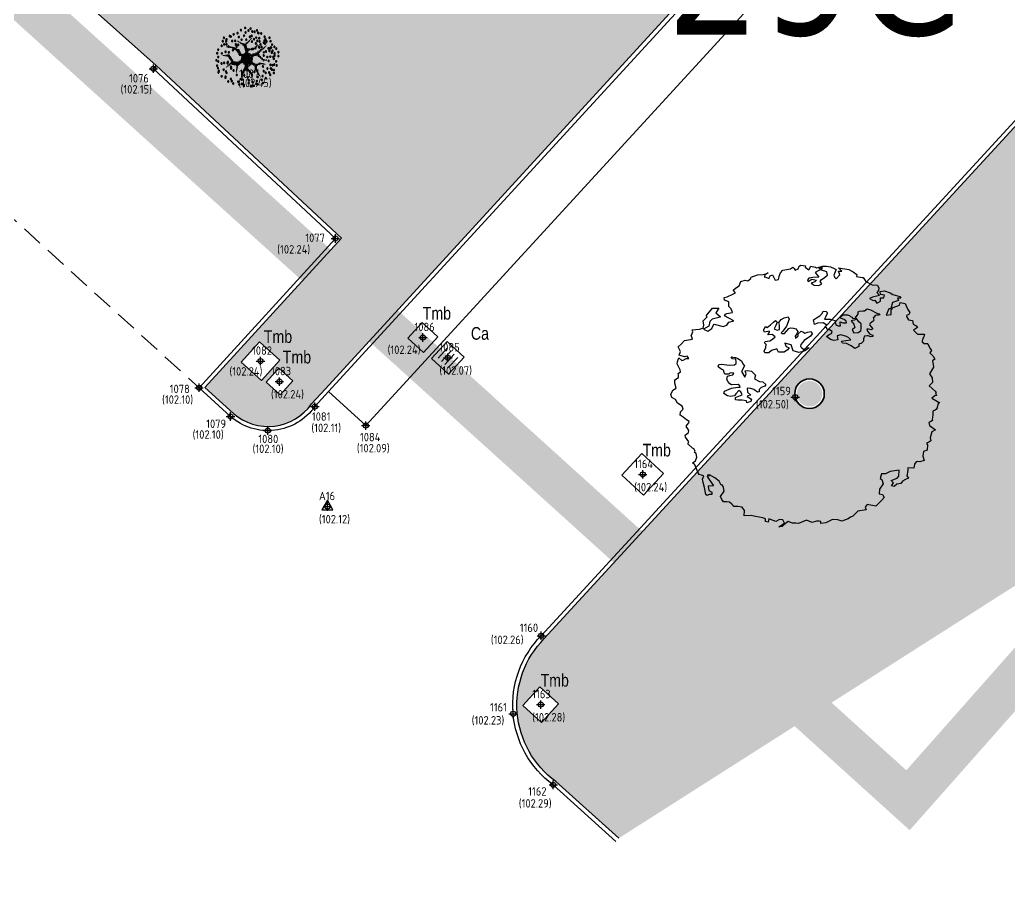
# Model space of a CAD drawing. Extents: x 9555 to 11275, y -8412 to -6382.
# Drawn here: x 10201.77 to 10225.2, y -8103.19 to -8082.44 of the extents above; entities that cross this region are included whole.
import ezdxf
from ezdxf.enums import TextEntityAlignment as Align

# ---------------------------------------------------------------- set-up
doc = ezdxf.new("R2010")
doc.units = 0
doc.header["$MEASUREMENT"] = 0
doc.header["$XCLIPFRAME"] = 2
doc.header["$PDMODE"] = 33
doc.header["$PDSIZE"] = 0.12
doc.linetypes.add('DASHED', pattern=[0.75, 0.5, -0.25])
doc.linetypes.add('TRATTEGGIATA', pattern=[0.75, 0.5, -0.25])
doc.layers.get('0').update_dxf_attribs({"color": 53, "lineweight": 50})
for name, color, linetype in [('01_PROG', 7, 'Continuous'), ('02_CAT', 7, 'Continuous'), ('Conf-N', 7, 'Continuous'), ('GEI-Nome_P', 6, 'Continuous'), ('GEI-Punti', 7, 'Continuous'), ('Gei-Punti_3D', 3, 'Continuous'), ('GEI-Quote_P', 3, 'Continuous'), ('GEI-Simboli', 6, 'Continuous'), ('Immagine', 181, 'Continuous'), ('Ril-Aiuola_Retino', 85, 'Continuous'), ('Ril-Albero', 104, 'Continuous'), ('Ril-Strada', 4, 'Continuous'), ('Ril-Strada_Marciapiede', 4, 'Continuous'), ('Ril-Tomb_CADITOIA-Chiusino', 5, 'Continuous'), ('Ril-Tombino', 5, 'Continuous')]:
    doc.layers.add(name, color=color, linetype=linetype)
doc.layers.add('Ril-Albero_Tronco', color=3, linetype='Continuous', lineweight=35)
doc.layers.add('x Area Rilievo', color=1, linetype='Continuous', lineweight=15)
doc.styles.add('HELVLA', font='helvl', dxfattribs={"width": 0.8})
doc.styles.get("Standard").update_dxf_attribs({"font": 'isocp.shx'})
doc.styles.add('Tahoma', font='tahoma.ttf')
picture_1 = doc.add_image_def('image2.png', size_in_pixel=(4950, 3510))
picture_2 = doc.add_image_def('image3.png', size_in_pixel=(3510, 4950))

# ---------------------------------------------------------------- blocks, each defined once
blk = doc.blocks.new('TCa-a')
at = {"layer": 'Ril-Tomb_CADITOIA-Chiusino'}
for p, q in [((-0.15, 0.15), (0.15, 0.15)), ((-0.15, 0.05), (0.15, 0.05)), ((-0.15, -0.05), (0.15, -0.05)), ((-0.15, -0.15), (0.15, -0.15))]:
    blk.add_line(p, q, dxfattribs=at)
blk.add_lwpolyline([(-0.25, -0.25), (0.25, -0.25), (0.25, 0.25), (-0.25, 0.25)], close=True, dxfattribs=at)
blk = doc.blocks.new('ALB_FRUTTA')
at = {"layer": 'Ril-Albero', "color": 36}
for p, q in [((0.208, 0.987), (0.216, 0.985)), ((0.231, 1.006), (0.234, 1.006)), ((-1.006, 0.59), (-0.874, 0.567)), ((-0.897, 0.595), (-0.609, 0.545)), ((-0.838, 0.56), (-0.511, 0.504)), ((-0.722, 0.497), (-0.387, 0.438)), ((-0.465, 0.857), (-0.414, 0.848)), ((-0.422, 0.826), (-0.331, 0.81)), ((-0.343, 0.768), (-0.178, 0.74)), ((-0.3, 0.737), (-0.043, 0.692)), ((-0.221, 0.68), (-0.033, 0.647)), ((-0.178, 0.648), (-0.027, 0.622)), ((-0.147, 0.599), (-0.017, 0.577)), ((-0.139, 0.574), (-0.011, 0.552)), ((-0.125, 0.528), (-0.001, 0.506)), ((-0.12, 0.73), (-0.024, 0.713)), ((-0.118, 0.503), (0.266, 0.436)), ((-0.066, 0.764), (0.01, 0.751)), ((-0.037, 0.783), (0.029, 0.771)), ((0.015, 0.817), (0.063, 0.809)), ((0.038, 0.837), (0.081, 0.83)), ((0.044, 0.498), (0.337, 0.447)), ((0.08, 0.874), (0.114, 0.868)), ((0.102, 0.894), (0.132, 0.888)), ((0.144, 0.93), (0.165, 0.926)), ((0.166, 0.95), (0.183, 0.947)), ((0.197, 0.516), (0.432, 0.475)), ((0.26, 0.528), (0.441, 0.497)), ((0.377, 0.552), (0.456, 0.538)), ((0.396, 0.572), (0.465, 0.56)), ((0.431, 0.61), (0.48, 0.601)), ((0.45, 0.631), (0.489, 0.624)), ((0.485, 0.668), (0.504, 0.665)), ((0.505, 0.689), (0.512, 0.687)), ((0.743, 0.488), (0.795, 0.479)), ((0.769, 0.508), (0.818, 0.499)), ((0.816, 0.543), (0.853, 0.537)), ((0.841, 0.563), (0.872, 0.557)), ((0.888, 0.598), (0.905, 0.595)), ((0.914, 0.617), (0.923, 0.616)), ((-1.188, 0.172), (-0.806, 0.106)), ((-1.041, 0.19), (-0.838, 0.155)), ((-0.95, 0.199), (-0.855, 0.182)), ((-0.923, 0.102), (-0.789, 0.079)), ((-0.891, 0.053), (-0.758, 0.03)), ((-0.873, 0.026), (-0.741, 0.003)), ((-0.659, 0.462), (-0.376, 0.412)), ((-0.543, 0.398), (-0.355, 0.365)), ((-0.487, 0.364), (-0.343, 0.339)), ((-0.463, 0.316), (-0.322, 0.292)), ((-0.45, 0.29), (-0.311, 0.266)), ((-0.426, 0.243), (0.314, 0.114)), ((-0.413, 0.216), (0.293, 0.094)), ((-0.39, 0.169), (0.256, 0.056)), ((-0.238, 0.007), (0.212, -0.071)), ((-0.22, 0.048), (0.206, -0.026)), ((-0.21, 0.07), (0.203, -0.002)), ((-0.2, 0.112), (0.235, 0.036)), ((-0.115, 0.232), (0.09, 0.196)), ((-0.109, 0.255), (0.045, 0.228)), ((-0.104, 0.457), (0.124, 0.417)), ((-0.099, 0.297), (0.034, 0.274)), ((-0.096, 0.431), (0.07, 0.403)), ((-0.093, 0.32), (0.04, 0.297)), ((-0.083, 0.385), (0.058, 0.361)), ((-0.083, 0.362), (0.052, 0.338)), ((0.124, 0.191), (0.359, 0.15)), ((0.174, 0.206), (0.456, 0.157)), ((0.268, 0.233), (0.612, 0.173)), ((0.322, 0.248), (0.593, 0.2)), ((0.419, 0.274), (0.564, 0.249)), ((0.461, 0.291), (0.582, 0.27)), ((0.505, 0.327), (0.614, 0.308)), ((0.512, 0.147), (0.647, 0.123)), ((0.529, 0.347), (0.632, 0.329)), ((0.546, 0.117), (0.666, 0.096)), ((0.572, 0.383), (0.665, 0.367)), ((0.596, 0.402), (0.686, 0.387)), ((0.61, 0.062), (0.735, 0.041)), ((0.644, 0.033), (0.777, 0.009)), ((0.647, 0.437), (0.728, 0.423)), ((0.681, 0.455), (0.752, 0.443)), ((-1.072, -0.456), (-1.07, -0.456)), ((-1.033, -0.419), (-1.018, -0.422)), ((-1.012, -0.399), (-0.99, -0.403)), ((-0.974, -0.362), (-0.938, -0.368)), ((-0.953, -0.341), (-0.91, -0.349)), ((-0.914, -0.305), (-0.858, -0.314)), ((-0.893, -0.284), (-0.83, -0.295)), ((-0.855, -0.247), (-0.778, -0.261)), ((-0.84, -0.023), (-0.709, -0.046)), ((-0.834, -0.227), (-0.403, -0.302)), ((-0.822, -0.05), (-0.692, -0.073)), ((-0.795, -0.19), (-0.348, -0.268)), ((-0.789, -0.1), (-0.661, -0.122)), ((-0.774, -0.17), (-0.318, -0.249)), ((-0.771, -0.127), (-0.263, -0.215)), ((-0.743, -0.267), (-0.433, -0.321)), ((-0.527, -0.483), (-0.484, -0.49)), ((-0.526, -0.416), (-0.471, -0.425)), ((-0.526, -0.439), (-0.476, -0.448)), ((-0.525, -0.348), (-0.458, -0.36)), ((-0.525, -0.372), (-0.462, -0.383)), ((-0.453, -0.158), (-0.233, -0.196)), ((-0.401, -0.124), (0.073, -0.206)), ((-0.372, -0.105), (0.097, -0.186)), ((-0.32, -0.07), (0.286, -0.175)), ((-0.291, -0.051), (0.248, -0.145)), ((-0.248, -0.015), (0.215, -0.095)), ((-0.147, -0.482), (0.08, -0.521)), ((-0.129, -0.441), (0.033, -0.469)), ((-0.124, -0.418), (0.01, -0.441)), ((-0.115, -0.376), (0.01, -0.398)), ((-0.109, -0.353), (0.01, -0.374)), ((-0.1, -0.311), (0.011, -0.33)), ((-0.095, -0.288), (0.011, -0.306)), ((-0.086, -0.246), (0.012, -0.263)), ((-0.08, -0.223), (0.028, -0.242)), ((0.15, -0.195), (0.355, -0.231)), ((0.189, -0.226), (0.393, -0.261)), ((0.26, -0.282), (0.519, -0.327)), ((0.299, -0.313), (0.477, -0.344)), ((0.37, -0.369), (0.476, -0.387)), ((0.377, -0.394), (0.475, -0.411)), ((0.381, -0.438), (0.474, -0.454)), ((0.384, -0.463), (0.473, -0.478)), ((0.43, -0.268), (0.603, -0.298)), ((0.474, -0.252), (0.649, -0.282)), ((0.555, -0.222), (0.891, -0.281)), ((0.599, -0.206), (0.806, -0.242)), ((0.7, -0.021), (0.855, -0.048)), ((0.729, -0.05), (0.915, -0.082)), ((0.783, -0.103), (0.807, -0.107)), ((0.937, -0.062), (0.975, -0.069)), ((-0.531, -0.685), (-0.524, -0.686)), ((-0.531, -0.709), (-0.529, -0.709)), ((-0.53, -0.642), (-0.516, -0.644)), ((-0.529, -0.574), (-0.502, -0.579)), ((-0.529, -0.618), (-0.511, -0.621)), ((-0.528, -0.507), (-0.489, -0.514)), ((-0.528, -0.55), (-0.498, -0.556)), ((-0.28, -0.729), (-0.207, -0.741)), ((-0.275, -0.686), (-0.179, -0.703)), ((-0.275, -0.753), (-0.222, -0.763)), ((-0.267, -0.798), (-0.222, -0.806)), ((-0.263, -0.823), (-0.221, -0.83)), ((-0.261, -0.664), (-0.163, -0.681)), ((-0.254, -0.868), (-0.221, -0.874)), ((-0.25, -0.893), (-0.221, -0.898)), ((-0.241, -0.938), (-0.22, -0.942)), ((-0.237, -0.625), (-0.135, -0.643)), ((-0.237, -0.963), (-0.22, -0.966)), ((-0.223, -0.603), (-0.119, -0.622)), ((-0.198, -0.564), (-0.09, -0.583)), ((-0.185, -0.542), (-0.075, -0.562)), ((-0.16, -0.503), (0.105, -0.549)), ((0.011, -0.577), (0.152, -0.601)), ((0.044, -0.606), (0.177, -0.629)), ((0.104, -0.66), (0.223, -0.681)), ((0.137, -0.69), (0.249, -0.709)), ((0.183, -0.741), (0.25, -0.753)), ((0.189, -0.766), (0.25, -0.777)), ((0.2, -0.812), (0.251, -0.821)), ((0.207, -0.837), (0.252, -0.845)), ((0.218, -0.883), (0.252, -0.889)), ((0.225, -0.908), (0.253, -0.913)), ((0.236, -0.953), (0.254, -0.956)), ((0.388, -0.507), (0.477, -0.523)), ((0.393, -0.532), (0.49, -0.549)), ((0.427, -0.581), (0.512, -0.596)), ((0.445, -0.608), (0.525, -0.622)), ((0.479, -0.658), (0.547, -0.67)), ((0.497, -0.685), (0.56, -0.696)), ((0.531, -0.734), (0.582, -0.743)), ((0.549, -0.762), (0.595, -0.769)), ((0.583, -0.811), (0.617, -0.817)), ((0.602, -0.838), (0.629, -0.843)), ((0.635, -0.888), (0.652, -0.891)), ((0.654, -0.915), (0.664, -0.917)), ((-0.229, -1.008), (-0.22, -1.009)), ((-0.224, -1.032), (-0.219, -1.033)), ((0.243, -0.978), (0.254, -0.98)), ((0.254, -1.024), (0.255, -1.024))]:
    blk.add_line(p, q, dxfattribs=at)
at = {"layer": 'Ril-Albero'}
for points in [[(-0.11, 1.525, 1), (-0.072, 1.47, 1)], [(0.153, 1.494, 1), (0.191, 1.439, 1)], [(-1.155, 1.046, 1), (-1.116, 0.991, 1)], [(-0.873, 1.13, 1), (-0.834, 1.075, 1)], [(-0.817, 1.11, 1), (-0.779, 1.055, 1)], [(-0.678, 1.215, 1), (-0.639, 1.16, 1)], [(-0.489, 1.271, 1), (-0.45, 1.216, 1)], [(-0.423, 1.086, 1), (-0.385, 1.032, 1)], [(-0.319, 1.418, 1), (-0.281, 1.363, 1)], [(-0.17, 1.149, 1), (-0.131, 1.094, 1)], [(-0.093, 1.304, 1), (-0.054, 1.249, 1)], [(0.048, 1.403, 1), (0.086, 1.348, 1)], [(0.117, 1.09, 1), (0.156, 1.035, 1)], [(0.205, 1.136, 1), (0.244, 1.082, 1)], [(0.236, 1.355, 1), (0.275, 1.3, 1)], [(0.318, 0.975, 1), (0.357, 0.92, 1)], [(0.351, 1.336, 1), (0.389, 1.281, 1)], [(0.43, 1.054, 1), (0.469, 0.999, 1)], [(0.43, 1.054, 1), (0.469, 0.999, 1)], [(0.466, 1.409, 1), (0.504, 1.355, 1)], [(0.519, 1.298, 1), (0.558, 1.243, 1)], [(0.54, 1.268, 1), (0.579, 1.213, 1)], [(0.571, 1.023, 1), (0.61, 0.969, 1)], [(0.673, 1.256, 1), (0.711, 1.202, 1)], [(0.84, 1.095, 1), (0.879, 1.04, 1)], [(0.877, 0.976, 1), (0.915, 0.921, 1)], [(0.881, 0.967, 1), (0.92, 0.912, 1)], [(1.079, 1.049, 1), (1.118, 0.994, 1)], [(-1.265, 0.655, 1), (-1.227, 0.6, 1)], [(-1.212, 0.879, 1), (-1.173, 0.824, 1)], [(-1.144, 0.726, 1), (-1.105, 0.671, 1)], [(-1.044, 0.868, 1), (-1.006, 0.813, 1)], [(-1.03, 0.724, 1), (-0.991, 0.669, 1)], [(-1.029, 0.961, 1), (-0.99, 0.906, 1)], [(-0.937, 0.615, 1), (-0.899, 0.56, 1)], [(-0.75, 0.886, 1), (-0.711, 0.831, 1)], [(-0.607, 0.898, 1), (-0.568, 0.843, 1)], [(-0.575, 0.724, 1), (-0.536, 0.669, 1)], [(-0.531, 0.618, 1), (-0.492, 0.564, 1)], [(-0.455, 0.702, 1), (-0.416, 0.647, 1)], [(-0.287, 0.956, 1), (-0.248, 0.902, 1)], [(-0.057, 0.952, 1), (-0.019, 0.897, 1)], [(0.22, 0.859, 1), (0.259, 0.804, 1)], [(0.407, 0.765, 1), (0.446, 0.71, 1)], [(0.481, 0.894, 1), (0.52, 0.839, 1)], [(0.564, 0.605, 1), (0.603, 0.55, 1)], [(0.577, 0.569, 1), (0.616, 0.514, 1)], [(0.593, 0.866, 1), (0.632, 0.811, 1)], [(0.637, 0.716, 1), (0.676, 0.661, 1)], [(0.695, 0.59, 1), (0.734, 0.535, 1)], [(0.803, 0.803, 1), (0.842, 0.748, 1)], [(0.828, 0.895, 1), (0.867, 0.84, 1)], [(0.865, 0.757, 1), (0.904, 0.702, 1)], [(0.937, 0.867, 1), (0.976, 0.812, 1)], [(1.029, 0.525, 1), (1.068, 0.47, 1)], [(1.11, 0.537, 1), (1.149, 0.482, 1)], [(1.133, 0.873, 1), (1.171, 0.818, 1)], [(1.161, 0.573, 1), (1.199, 0.518, 1)], [(1.204, 0.71, 1), (1.243, 0.655, 1)], [(1.321, 0.606, 1), (1.359, 0.551, 1)], [(1.414, 0.515, 1), (1.452, 0.46, 1)], [(-1.485, 0.289, 1), (-1.446, 0.234, 1)], [(-1.432, 0.466, 1), (-1.393, 0.411, 1)], [(-1.431, 0.103, 1), (-1.392, 0.049, 1)], [(-1.262, 0.285, 1), (-1.223, 0.23, 1)], [(-1.078, 0.355, 1), (-1.04, 0.3, 1)], [(-0.917, 0.332, 1), (-0.878, 0.277, 1)], [(-0.714, 0.43, 1), (-0.676, 0.375, 1)], [(0.795, 0.179, 1), (0.833, 0.124, 1)], [(0.797, 0.336, 1), (0.835, 0.282, 1)], [(0.906, 0.372, 1), (0.944, 0.317, 1)], [(0.973, 0.106, 1), (1.012, 0.051, 1)], [(1.08, 0.409, 1), (1.118, 0.354, 1)], [(1.121, 0.121, 1), (1.159, 0.066, 1)], [(1.188, 0.319, 1), (1.227, 0.264, 1)], [(1.231, 0.409, 1), (1.27, 0.354, 1)], [(1.265, 0.103, 1), (1.304, 0.048, 1)], [(1.292, 0.018, 1), (1.331, -0.037, 1)], [(1.323, 0.278, 1), (1.362, 0.223, 1)], [(1.332, 0.179, 1), (1.37, 0.124, 1)], [(1.514, 0.149, 1), (1.552, 0.094, 1)], [(1.515, 0.336, 1), (1.554, 0.282, 1)], [(-1.526, -0.058, 1), (-1.488, -0.113, 1)], [(-1.493, -0.319, 1), (-1.454, -0.374, 1)], [(-1.448, -0.444, 1), (-1.409, -0.499, 1)], [(-1.433, -0.121, 1), (-1.394, -0.175, 1)], [(-1.433, -0.121, 1), (-1.394, -0.175, 1)], [(-1.268, -0.214, 1), (-1.23, -0.269, 1)], [(-1.143, -0.182, 1), (-1.105, -0.237, 1)], [(-0.979, -0.198, 1), (-0.94, -0.253, 1)], [(-0.96, -0.143, 1), (-0.922, -0.198, 1)], [(-0.809, -0.379, 1), (-0.77, -0.434, 1)], [(-0.798, -0.456, 1), (-0.759, -0.51, 1)], [(0.76, -0.361, 1), (0.799, -0.416, 1)], [(0.975, -0.464, 1), (1.014, -0.519, 1)], [(1.037, -0.087, 1), (1.076, -0.142, 1)], [(1.128, -0.282, 1), (1.166, -0.337, 1)], [(1.143, -0.452, 1), (1.182, -0.507, 1)], [(1.231, -0.299, 1), (1.27, -0.353, 1)], [(1.316, -0.269, 1), (1.355, -0.323, 1)], [(1.411, -0.111, 1), (1.449, -0.166, 1)], [(1.433, -0.308, 1), (1.472, -0.362, 1)], [(-1.416, -0.653, 1), (-1.378, -0.707, 1)], [(-1.405, -0.585, 1), (-1.366, -0.64, 1)], [(-1.266, -0.842, 1), (-1.228, -0.897, 1)], [(-1.168, -0.517, 1), (-1.129, -0.572, 1)], [(-1.077, -0.91, 1), (-1.038, -0.965, 1)], [(-1.071, -0.864, 1), (-1.033, -0.919, 1)], [(-1.058, -0.612, 1), (-1.02, -0.667, 1)], [(-1.028, -0.675, 1), (-0.99, -0.73, 1)], [(-0.82, -0.97, 1), (-0.782, -1.025, 1)], [(-0.681, -0.56, 1), (-0.643, -0.615, 1)], [(-0.527, -0.779, 1), (-0.489, -0.834, 1)], [(-0.162, -0.794, 1), (-0.123, -0.849, 1)], [(0.023, -0.891, 1), (0.061, -0.946, 1)], [(0.336, -0.628, 1), (0.374, -0.683, 1)], [(0.503, -0.871, 1), (0.541, -0.926, 1)], [(0.744, -0.829, 1), (0.783, -0.883, 1)], [(0.795, -0.591, 1), (0.833, -0.646, 1)], [(0.894, -0.667, 1), (0.932, -0.722, 1)], [(0.9, -0.936, 1), (0.938, -0.991, 1)], [(1.062, -0.658, 1), (1.1, -0.713, 1)], [(1.113, -0.774, 1), (1.151, -0.829, 1)], [(1.202, -0.515, 1), (1.241, -0.57, 1)], [(1.289, -0.531, 1), (1.327, -0.586, 1)], [(1.297, -0.679, 1), (1.336, -0.734, 1)], [(-0.942, -1.101, 1), (-0.904, -1.156, 1)], [(-0.772, -1.075, 1), (-0.733, -1.13, 1)], [(-0.702, -1.199, 1), (-0.663, -1.254, 1)], [(-0.451, -1.109, 1), (-0.412, -1.164, 1)], [(-0.403, -1.247, 1), (-0.364, -1.302, 1)], [(-0.303, -0.99, 1), (-0.264, -1.044, 1)], [(-0.277, -1.216, 1), (-0.238, -1.271, 1)], [(-0.185, -1.265, 1), (-0.146, -1.32, 1)], [(-0.177, -1.32, 1), (-0.139, -1.374, 1)], [(0.058, -1.184, 1), (0.097, -1.239, 1)], [(0.072, -1.042, 1), (0.11, -1.097, 1)], [(0.158, -1.327, 1), (0.197, -1.381, 1)], [(0.224, -1.32, 1), (0.263, -1.375, 1)], [(0.242, -1.109, 1), (0.281, -1.164, 1)], [(0.311, -1.301, 1), (0.35, -1.356, 1)], [(0.426, -1.213, 1), (0.464, -1.268, 1)], [(0.456, -1.071, 1), (0.495, -1.126, 1)], [(0.474, -1.238, 1), (0.513, -1.293, 1)], [(0.703, -1.014, 1), (0.741, -1.069, 1)], [(0.761, -1.171, 1), (0.799, -1.226, 1)]]:
    blk.add_lwpolyline(points, format="xyb", close=True, dxfattribs=at)
blk = doc.blocks.new('ALB_PINO')
at = {"layer": 'Ril-Albero'}
for points in [[(0.996, -1.089), (0.965, -1.084), (0.987, -1.048), (0.96, -1.019), (1.029, -0.991), (1.049, -0.971), (1.054, -0.9), (0.948, -0.913), (0.894, -0.943), (0.846, -0.942), (0.829, -0.995), (0.851, -1.007), (0.866, -1.058), (0.822, -1.122), (0.82, -1.177), (0.859, -1.184), (0.876, -1.219), (0.846, -1.254), (0.778, -1.322), (0.678, -1.303), (0.656, -1.332), (0.666, -1.365), (0.568, -1.38), (0.538, -1.414), (0.509, -1.441), (0.483, -1.452), (0.456, -1.471), (0.379, -1.497), (0.334, -1.481), (0.271, -1.478), (0.191, -1.519), (0.134, -1.525), (0.131, -1.501), (0.115, -1.498), (0.083, -1.5), (0.032, -1.515), (-0.035, -1.487), (-0.13, -1.526), (-0.161, -1.52), (-0.201, -1.521), (-0.253, -1.503), (-0.301, -1.543), (-0.32, -1.563), (-0.36, -1.564), (-0.296, -1.52), (-0.314, -1.484), (-0.353, -1.478), (-0.397, -1.502), (-0.479, -1.471), (-0.486, -1.509), (-0.517, -1.504), (-0.519, -1.472), (-0.549, -1.458), (-0.634, -1.443), (-0.688, -1.433), (-0.769, -1.435), (-0.765, -1.371), (-0.791, -1.335), (-0.845, -1.325), (-0.893, -1.325), (-0.899, -1.315), (-0.912, -1.297), (-0.94, -1.276), (-0.971, -1.271), (-1.011, -1.271), (-1.03, -1.244), (-1.048, -1.209), (-1.004, -1.145), (-1.013, -1.103), (-1.024, -1.077), (-1.039, -1.075), (-1.063, -1.03), (-1.112, -0.99), (-1.178, -0.954), (-1.188, -0.968), (-1.193, -0.951), (-1.205, -0.973), (-1.129, -1.082), (-1.193, -1.087), (-1.186, -1.136), (-1.15, -1.158), (-1.147, -1.183), (-1.179, -1.185), (-1.205, -1.196), (-1.219, -1.186), (-1.236, -1.103), (-1.25, -1.045), (-1.258, -1.003), (-1.244, -0.966), (-1.296, -0.948), (-1.309, -0.93), (-1.32, -0.904), (-1.348, -0.835), (-1.376, -0.814), (-1.34, -0.789), (-1.324, -0.744), (-1.332, -0.702), (-1.354, -0.691), (-1.343, -0.676), (-1.362, -0.649), (-1.377, -0.639), (-1.432, -0.589), (-1.42, -0.567), (-1.458, -0.512), (-1.461, -0.488), (-1.423, -0.454), (-1.419, -0.431), (-1.432, -0.413), (-1.451, -0.386), (-1.439, -0.364), (-1.419, -0.343), (-1.417, -0.328), (-1.445, -0.307), (-1.487, -0.275), (-1.523, -0.253), (-1.516, -0.214), (-1.486, -0.18), (-1.496, -0.146), (-1.554, -0.112), (-1.578, -0.067), (-1.621, -0.043), (-1.631, -0.01), (-1.606, 0.042), (-1.569, 0.067), (-1.583, 0.125), (-1.584, 0.165), (-1.539, 0.189), (-1.542, 0.222), (-1.546, 0.239), (-1.519, 0.258), (-1.523, 0.282), (-1.558, 0.352), (-1.554, 0.376), (-1.539, 0.413), (-1.538, 0.421), (-1.503, 0.391), (-1.486, 0.396), (-1.451, 0.413), (-1.451, 0.413), (-1.419, 0.415), (-1.438, 0.443), (-1.472, 0.433), (-1.532, 0.452), (-1.516, 0.497), (-1.546, 0.55), (-1.508, 0.583), (-1.469, 0.624), (-1.378, 0.64), (-1.393, 0.69), (-1.386, 0.689), (-1.371, 0.726), (-1.382, 0.752), (-1.293, 0.76), (-1.251, 0.769), (-1.244, 0.807), (-1.252, 0.856), (-1.203, 0.904), (-1.217, 0.914), (-1.142, 1.006), (-1.066, 1.007), (-1.102, 0.953), (-1.05, 0.908), (-1.052, 0.9), (-1.144, 0.877), (-1.173, 0.85), (-1.183, 0.796), (-1.245, 0.759), (-1.194, 0.734), (-1.148, 0.766), (-1.133, 0.803), (-1.123, 0.817), (-1.016, 0.79), (-0.973, 0.806), (-0.95, 0.842), (-0.892, 0.856), (-1.001, 0.915), (-0.989, 0.937), (-0.972, 0.942), (-0.906, 0.954), (-0.923, 0.997), (-0.949, 1.026), (-0.947, 1.081), (-1, 1.099), (-1.002, 1.131), (-0.969, 1.141), (-0.9, 1.169), (-0.872, 1.188), (-0.899, 1.216), (-0.87, 1.243), (-0.826, 1.267), (-0.809, 1.32), (-0.758, 1.335), (-0.727, 1.329), (-0.691, 1.355), (-0.688, 1.37), (-0.611, 1.396), (-0.546, 1.4), (-0.513, 1.41), (-0.487, 1.422), (-0.523, 1.396), (-0.535, 1.374), (-0.527, 1.373), (-0.475, 1.356), (-0.472, 1.371), (-0.461, 1.385), (-0.435, 1.396), (-0.411, 1.352), (-0.406, 1.335), (-0.365, 1.344), (-0.359, 1.375), (-0.358, 1.383), (-0.343, 1.42), (-0.313, 1.454), (-0.222, 1.47), (-0.195, 1.489), (-0.182, 1.471), (-0.169, 1.452), (-0.134, 1.47), (-0.121, 1.5), (-0.103, 1.512), (-0.049, 1.503), (-0.051, 1.487), (-0.009, 1.456), (0.015, 1.499), (0.03, 1.496), (0.069, 1.489), (0.083, 1.479), (0.148, 1.483), (0.145, 1.468), (0.066, 1.426), (0.111, 1.37), (0.039, 1.367), (-0.01, 1.36), (-0.022, 1.338), (-0.017, 1.321), (0.027, 1.345), (0.081, 1.336), (0.062, 1.315), (0.019, 1.299), (0.055, 1.276), (0.11, 1.274), (0.145, 1.292), (0.126, 1.319), (0.126, 1.319), (0.138, 1.341), (0.175, 1.367), (0.211, 1.392), (0.203, 1.433), (0.142, 1.452), (0.1, 1.484), (0.151, 1.499), (0.198, 1.498), (0.245, 1.49), (0.29, 1.474), (0.29, 1.474), (0.312, 1.462), (0.31, 1.454), (0.284, 1.395), (0.295, 1.369), (0.315, 1.349), (0.356, 1.398), (0.34, 1.441), (0.38, 1.442), (0.339, 1.481), (0.463, 1.459), (0.514, 1.433), (0.557, 1.402), (0.553, 1.379), (0.622, 1.366), (0.63, 1.365), (0.662, 1.319), (0.735, 1.282), (0.798, 1.278), (0.816, 1.243), (0.81, 1.212), (0.791, 1.192), (0.824, 1.154), (0.741, 1.137), (0.706, 1.119), (0.749, 1.096), (0.766, 1.101), (0.792, 1.064), (0.836, 1.088), (0.835, 1.128), (0.875, 1.129), (0.881, 1.16), (0.834, 1.168), (0.832, 1.2), (0.881, 1.208), (0.95, 1.187), (0.978, 1.166), (1.062, 1.143), (1.074, 1.125), (1.034, 1.124), (1.046, 1.098), (0.977, 1.071), (0.956, 1.002), (0.932, 0.999), (0.902, 0.924), (0.959, 0.93), (0.961, 0.986), (0.982, 1.014), (1.059, 1.04), (1.065, 1.071), (1.126, 1.06), (1.138, 1.034), (1.154, 0.991), (1.179, 0.954), (1.168, 0.933), (1.142, 0.921), (1.139, 0.906), (1.164, 0.869), (1.211, 0.861), (1.219, 0.819), (1.255, 0.797), (1.268, 0.779), (1.222, 0.747), (1.269, 0.699), (1.309, 0.699), (1.35, 0.7), (1.344, 0.669), (1.333, 0.655), (1.326, 0.616), (1.325, 0.609), (1.346, 0.589), (1.386, 0.59), (1.393, 0.588), (1.416, 0.536), (1.435, 0.509), (1.414, 0.481), (1.455, 0.442), (1.473, 0.406), (1.445, 0.387), (1.449, 0.363), (1.457, 0.321), (1.456, 0.314), (1.41, 0.234), (1.435, 0.198), (1.441, 0.188), (1.447, 0.132), (1.408, 0.091), (1.477, 0.03), (1.489, 0.012), (1.48, 0.006), (1.492, -0.02), (1.475, -0.025), (1.438, -0.051), (1.532, -0.107), (1.516, -0.105), (1.496, -0.173), (1.504, -0.174), (1.477, -0.193), (1.451, -0.205), (1.451, -0.245), (1.444, -0.283), (1.442, -0.299), (1.447, -0.316), (1.428, -0.328), (1.402, -0.34), (1.412, -0.373), (1.483, -0.426), (1.438, -0.45), (1.418, -0.518), (1.428, -0.552), (1.401, -0.571), (1.375, -0.582), (1.387, -0.6), (1.384, -0.664), (1.341, -0.68), (1.331, -0.734), (1.346, -0.785), (1.296, -0.8), (1.272, -0.795), (1.255, -0.8), (1.234, -0.829), (1.226, -0.875), (1.155, -0.87), (1.157, -0.903), (1.146, -0.964), (1.165, -0.992), (1.13, -1.009), (1.095, -1.027), (1.074, -1.055), (1.025, -1.062)], [(0.722, 0.669), (0.688, 0.681), (0.677, 0.679), (0.646, 0.676), (0.635, 0.647), (0.633, 0.619), (0.609, 0.591), (0.588, 0.587), (0.579, 0.583), (0.58, 0.554), (0.534, 0.532), (0.488, 0.563), (0.436, 0.592), (0.388, 0.596), (0.374, 0.616), (0.427, 0.625), (0.484, 0.632), (0.461, 0.656), (0.434, 0.674), (0.369, 0.693), (0.323, 0.682), (0.332, 0.635), (0.291, 0.627), (0.247, 0.637), (0.2, 0.672), (0.229, 0.695), (0.257, 0.707), (0.265, 0.731), (0.235, 0.751), (0.204, 0.759), (0.205, 0.774), (0.179, 0.779), (0.191, 0.793), (0.205, 0.806), (0.162, 0.833), (0.093, 0.828), (0.058, 0.814), (0.045, 0.867), (0.081, 0.891), (0.12, 0.915), (0.15, 0.945), (0.162, 0.97), (0.197, 0.965), (0.207, 0.954), (0.208, 0.942), (0.193, 0.907), (0.176, 0.878), (0.244, 0.875), (0.296, 0.86), (0.31, 0.81), (0.338, 0.797), (0.364, 0.8), (0.359, 0.83), (0.362, 0.844), (0.393, 0.835), (0.436, 0.833), (0.432, 0.855), (0.407, 0.871), (0.375, 0.886), (0.362, 0.905), (0.387, 0.922), (0.398, 0.926), (0.445, 0.926), (0.469, 0.918), (0.483, 0.906), (0.501, 0.899), (0.507, 0.889), (0.54, 0.883), (0.531, 0.865), (0.506, 0.86), (0.49, 0.858), (0.5, 0.841), (0.522, 0.816), (0.531, 0.78), (0.503, 0.752), (0.52, 0.715), (0.57, 0.72), (0.602, 0.74), (0.606, 0.763), (0.609, 0.8), (0.609, 0.823), (0.579, 0.844), (0.552, 0.886), (0.536, 0.901), (0.557, 0.916), (0.571, 0.936), (0.572, 0.963), (0.586, 0.971), (0.627, 0.975), (0.646, 0.976), (0.677, 0.997), (0.715, 0.986), (0.793, 0.946), (0.817, 0.941), (0.832, 0.929), (0.81, 0.922), (0.793, 0.925), (0.771, 0.919), (0.76, 0.902), (0.748, 0.895), (0.756, 0.865), (0.752, 0.856), (0.714, 0.825), (0.706, 0.811), (0.724, 0.785), (0.743, 0.764), (0.724, 0.753), (0.693, 0.76), (0.672, 0.758), (0.683, 0.734), (0.699, 0.717), (0.706, 0.705), (0.72, 0.696), (0.745, 0.69), (0.744, 0.671)], [(-0.5, 0.779), (-0.459, 0.809), (-0.424, 0.842), (-0.4, 0.861), (-0.381, 0.842), (-0.397, 0.803), (-0.417, 0.764), (-0.38, 0.748), (-0.353, 0.757), (-0.355, 0.807), (-0.361, 0.836), (-0.332, 0.874), (-0.3, 0.893), (-0.251, 0.905), (-0.238, 0.878), (-0.272, 0.796), (-0.315, 0.736), (-0.335, 0.716), (-0.32, 0.707), (-0.296, 0.709), (-0.244, 0.767), (-0.223, 0.774), (-0.19, 0.772), (-0.161, 0.762), (-0.138, 0.731), (-0.151, 0.704), (-0.17, 0.675), (-0.166, 0.652), (-0.134, 0.68), (-0.133, 0.705), (-0.099, 0.734), (-0.079, 0.726), (-0.055, 0.711), (-0.022, 0.723), (0.019, 0.73), (0.03, 0.706), (0.01, 0.678), (-0.062, 0.624), (-0.102, 0.58), (-0.106, 0.554), (-0.092, 0.538), (-0.068, 0.52), (-0.036, 0.542), (-0.006, 0.539), (-0.049, 0.509), (-0.074, 0.497), (-0.127, 0.486), (-0.164, 0.498), (-0.194, 0.503), (-0.217, 0.575), (-0.29, 0.595), (-0.275, 0.557), (-0.241, 0.539), (-0.26, 0.516), (-0.297, 0.488), (-0.363, 0.488), (-0.384, 0.526), (-0.449, 0.509), (-0.479, 0.482), (-0.527, 0.479), (-0.532, 0.5), (-0.513, 0.545), (-0.511, 0.578), (-0.53, 0.597), (-0.521, 0.615), (-0.467, 0.62), (-0.434, 0.641), (-0.403, 0.667), (-0.44, 0.697), (-0.491, 0.694), (-0.471, 0.722), (-0.472, 0.735), (-0.53, 0.722), (-0.541, 0.746), (-0.519, 0.791)], [(-0.743, -0.084), (-0.794, -0.076), (-0.842, -0.074), (-0.872, -0.071), (-0.872, -0.044), (-0.833, -0.028), (-0.791, -0.014), (-0.806, 0.023), (-0.832, 0.036), (-0.866, -0.001), (-0.882, -0.026), (-0.929, -0.032), (-0.966, -0.023), (-1.009, 0.003), (-0.999, 0.031), (-0.917, 0.066), (-0.844, 0.077), (-0.816, 0.077), (-0.819, 0.094), (-0.838, 0.109), (-0.916, 0.105), (-0.936, 0.115), (-0.958, 0.14), (-0.971, 0.167), (-0.966, 0.206), (-0.937, 0.216), (-0.903, 0.223), (-0.89, 0.242), (-0.932, 0.244), (-0.95, 0.228), (-0.996, 0.231), (-1.004, 0.251), (-1.01, 0.278), (-1.042, 0.294), (-1.075, 0.318), (-1.066, 0.342), (-1.032, 0.348), (-0.944, 0.335), (-0.884, 0.338), (-0.863, 0.354), (-0.861, 0.375), (-0.866, 0.405), (-0.904, 0.412), (-0.923, 0.435), (-0.872, 0.426), (-0.845, 0.416), (-0.8, 0.387), (-0.783, 0.352), (-0.764, 0.328), (-0.8, 0.26), (-0.762, 0.194), (-0.745, 0.232), (-0.757, 0.269), (-0.727, 0.272), (-0.682, 0.265), (-0.634, 0.219), (-0.647, 0.177), (-0.589, 0.143), (-0.548, 0.141), (-0.512, 0.11), (-0.524, 0.09), (-0.568, 0.072), (-0.594, 0.05), (-0.594, 0.024), (-0.613, 0.018), (-0.654, 0.051), (-0.692, 0.06), (-0.733, 0.064), (-0.728, 0.017), (-0.69, -0.018), (-0.724, -0.023), (-0.732, -0.033), (-0.682, -0.065), (-0.691, -0.09), (-0.739, -0.106)]]:
    blk.add_lwpolyline(points, close=True, dxfattribs=at)
at = {"layer": 'Ril-Albero', "const_width": 0.15, "flags": 128}
blk.add_lwpolyline([(-0.075, 0, 1), (0.075, 0, 1)], format="xyb", close=True, dxfattribs=at)
blk = doc.blocks.new('20043-1_Prog-Confini')
at = {"layer": 'Conf-N', "style": 'Tahoma'}
blk.add_text('29C', height=3, dxfattribs=at).set_placement((10217.076, -8082.794))
blk = doc.blocks.new('-Fgl. 957E Estratto Foglio Intero_PostFR2')
at = {"layer": 'Immagine'}
image = blk.add_image(picture_1, insert=(9917.284, -8422.509), size_in_units=(838.183, 594.348), rotation=0.00109, dxfattribs=at)
image.set_boundary_path([(308.756, 193.629), (4680.161, 3410.458)])
image.dxf.flags = 15
blk = doc.blocks.new('-Fgl. 958 Estratto Foglio Intero_PostFR3')
at = {"layer": 'Immagine'}
image = blk.add_image(picture_2, insert=(9716.786, -8308.175), size_in_units=(1485.814, 2095.379), rotation=-0.001044, dxfattribs=at)
image.set_boundary_path([(486.986, 415.0435), (2987.88, 4584.8433)])
image.dxf.flags = 15
blk = doc.blocks.new('- Fogli_Unione (Estratti_20043_SpostatoComeAll.957E_SuRIL_PostFR1-FR2-FR3 (2021-02-08)')
for name in ['-Fgl. 958 Estratto Foglio Intero_PostFR3', '-Fgl. 957E Estratto Foglio Intero_PostFR2']:
    blk.add_blockref(name, (0, 0))
blk = doc.blocks.new('2493-1_PostFRAZ')
at = {"layer": '02_CAT'}
blk.add_blockref('- Fogli_Unione (Estratti_20043_SpostatoComeAll.957E_SuRIL_PostFR1-FR2-FR3 (2021-02-08)', (2.401, 6.764), dxfattribs=at)

msp = doc.modelspace()

# ---------------------------------------------------------------- hatches: boundary and pattern name
at = {"layer": 'Ril-Aiuola_Retino'}
h = msp.add_hatch(dxfattribs=at)
h.set_pattern_fill('TEXTURE', color=256, scale=3, angle=90)
h.set_pattern_definition([(90, (-1.44, 2.16), (-2.28, 1.32), [0.12, -2.01, 0.09, -0.87, 0.18, -2.13]), (100, (-2.67, 1.59), (-2.85344285, 0.80676137), [0.21, -0.51, 0.27, -1.59, 0.15, -1.98]), (110, (-1.71, 1.29), (-2.20976253, 1.33470954), [0.24, -1.65, 0.21, -1.23, 0.15, -0.96]), (120, (-1.53, 2.16), (-2.5405187, -0.21969256), [0.15, -0.99, 0.12, -1.47, 0.09, -1.95]), (130, (-2.19, 1.32), (-2.16370355, 0.33835917), [0.12, -1.32, 0.09, -0.84, 0.24, -1.53]), (140, (-1.11, 1.77), (-2.35733494, -0.80247865), [0.06, -1.11, 0.15, -1.83, 0.18, -0.93]), (150, (-1.32, 1.86), (-2.23707658, -0.9947303), [0.15, -1.23, 0.06, -1.44, 0.12, -1.11]), (160, (-0.96, 1.53), (-2.15586848, -1.0989227), [0.09, -0.57, 0.18, -0.96, 0.12, -1.32]), (170, (-2.73, 1.68), (-1.6471945, -2.08565344), [0.21, -1.32, 0.09, -1.56, 0.18, -1.47]), (180, (-1.44, 1.86), (-1.11, -2.64), [0.18, -0.93, 0.12, -1.83, 0.06, -1.86]), (190, (-2.37, 1.38), (-1.4514529, -2.4797146), [0.21, -1.17, 0.18, -0.96, 0.21, -2.19]), (200, (-0.66, 1.17), (-0.81691138, -2.40440342), [0.24, -0.78, 0.12, -1.59, 0.18, -1.74]), (210, (-1.02, 0.36), (-0.28492268, -2.86649944), [0.15, -2.01, 0.18, -0.93, 0.21, -1.23]), (220, (-0.36, 1.02), (-0.71266081, -2.79107767), [0.09, -0.66, 0.12, -1.29, 0.24, -1.68]), (230, (-2.76, 0.12), (0.34205688, -2.20596852), [0.18, -1.08, 0.21, -0.93, 0.12, -1.26]), (240, (-0.18, 2.61), (1.2076726, -2.04824972), [0.12, -0.84, 0.24, -1.86, 0.21, -1.71]), (250, (-1.86, 0.63), (1.6242869, -2.37901074), [0.18, -1.26, 0.15, -1.14, 0.12, -1.83]), (260, (-1.14, 0.81), (1.69123165, -2.15644047), [0.27, -0.99, 0.18, -1.35, 0.24, -1.32])])
h.paths.add_polyline_path([(10234.934, -8089.725), (10227.911, -8083.299, 0.365549), (10226.597, -8083.616), (10226.597, -8083.606), (10214.12, -8097.17), (10214.12, -8097.168, 0.445821), (10214.466, -8100.474), (10215.954, -8101.818)])
h.paths.add_polyline_path([(10220.122, -8091.293, -1), (10220.822, -8091.293, -1)], flags=16)
h.paths.add_polyline_path([(10227.645, -8085.633), (10227.092, -8085.126), (10227.599, -8084.574), (10228.152, -8085.08)], flags=16)
h.paths.add_polyline_path([(10228.843, -8085.773), (10228.399, -8085.369), (10228.803, -8084.925), (10229.246, -8085.329)], flags=16)
h.paths.add_polyline_path([(10214.53, -8098.635), (10214.125, -8099.077), (10213.683, -8098.672), (10214.088, -8098.229)], flags=16)
h.paths.add_polyline_path([(10250.74, -8041.621), (10250.74, -8041.621), (10250.74, -8041.621)])
h.paths.add_polyline_path([(10236.131, -8061.595, 0.176421), (10236.418, -8059.361, 0.080733), (10234.724, -8055.148), (10234.241, -8055.674), (10220.928, -8043.425), (10222.018, -8042.254), (10221.757, -8042.017), (10213.714, -8050.859), (10223.246, -8059.641), (10202.658, -8081.428), (10205.004, -8083.525), (10209.386, -8087.612), (10206.157, -8091.145), (10206.829, -8091.759, 0.443731), (10208.681, -8091.535), (10209.011, -8091.175)])
h.paths.add_polyline_path([(10207.276, -8083.358, -1), (10207.026, -8083.358, -1)], flags=16)
h.paths.add_polyline_path([(10227.048, -8058.637, -1), (10227.198, -8058.637, -1)], flags=16)
h.paths.add_polyline_path([(10228.858, -8052.661, -1), (10229.058, -8052.661, -1)], flags=0)
h.paths.add_polyline_path([(10234.454, -8057.516, -1), (10234.653, -8057.516, -1)], flags=16)
h.paths.add_polyline_path([(10207.012, -8090.542), (10207.492, -8090.98), (10207.93, -8090.501), (10207.451, -8090.062)], flags=16)
h.paths.add_polyline_path([(10207.602, -8091.02), (10207.934, -8091.323), (10208.238, -8090.991), (10207.906, -8090.688)], flags=16)
h.paths.add_polyline_path([(10217.77, -8080.694), (10218.04, -8080.399), (10217.634, -8080.027), (10217.364, -8080.322)], flags=16)
h.paths.add_polyline_path([(10221.552, -8074.969), (10221.955, -8074.525), (10222.399, -8074.929), (10221.996, -8075.373)], flags=16)
h.paths.add_polyline_path([(10228.802, -8065.802), (10229.139, -8065.432), (10229.509, -8065.768), (10229.172, -8066.138)], flags=16)
h.paths.add_polyline_path([(10232.065, -8061.461), (10232.583, -8061.932), (10233.054, -8061.414), (10232.536, -8060.943)], flags=16)
h.paths.add_polyline_path([(10235.245, -8058.582), (10235.581, -8058.212), (10235.951, -8058.549), (10235.615, -8058.919)], flags=16)
h.paths.add_polyline_path([(10233.694, -8056.068), (10234.193, -8056.047), (10234.215, -8056.546), (10233.715, -8056.568)], flags=16)
h.paths.add_polyline_path([(10215.851, -8052.115), (10216.12, -8051.819), (10216.416, -8052.088), (10216.147, -8052.384)], flags=16)
edge = h.paths.add_edge_path(flags=16)
edge.add_arc((10231.033, -8055.839), 1.068, 172.3838, 282.3838, ccw=False)
edge.add_arc((10229.745, -8054.654), 1.068, 172.3838, 282.3838, ccw=False)
edge.add_arc((10228.457, -8053.469), 1.068, 172.3838, 282.3838, ccw=False)
edge.add_arc((10227.17, -8052.284), 1.068, 172.3838, 282.3838, ccw=False)
edge.add_arc((10225.882, -8051.1), 1.068, 172.3838, 282.3838, ccw=False)
edge.add_arc((10224.594, -8049.915), 1.068, 172.3838, 282.3838, ccw=False)
edge.add_arc((10223.306, -8048.73), 1.068, 172.3838, 282.3838, ccw=False)
edge.add_arc((10222.018, -8047.545), 1.068, 172.3838, 282.3838, ccw=False)
edge.add_arc((10220.73, -8046.36), 1.068, 172.3838, 282.3838, ccw=False)
edge.add_arc((10219.945, -8045.497), 0.772, 139.2228, 249.2228, ccw=False)
edge.add_arc((10219.966, -8045.448), 0.757, 33.0324, 143.0324, ccw=False)
edge.add_arc((10220.83, -8046.079), 1.068, -7.6162, 102.3838, ccw=False)
edge.add_arc((10222.118, -8047.264), 1.068, -7.6162, 102.3838, ccw=False)
edge.add_arc((10223.406, -8048.449), 1.068, -7.6162, 102.3838, ccw=False)
edge.add_arc((10224.694, -8049.633), 1.068, -7.6162, 102.3838, ccw=False)
edge.add_arc((10225.982, -8050.818), 1.068, -7.6162, 102.3838, ccw=False)
edge.add_arc((10227.27, -8052.003), 1.068, -7.6162, 102.3838, ccw=False)
edge.add_arc((10228.557, -8053.188), 1.068, -7.6162, 102.3838, ccw=False)
edge.add_arc((10229.845, -8054.373), 1.068, -7.6162, 102.3838, ccw=False)
edge.add_arc((10231.133, -8055.558), 1.068, -7.6162, 102.3838, ccw=False)
edge.add_arc((10231.313, -8055.966), 0.918, -93.1623, 16.8377, ccw=False)

# ---------------------------------------------------------------- linework, layer by layer
at = {"layer": 'GEI-Punti', "lineweight": 30}
msp.add_lwpolyline([(10209.056, -8093.814), (10208.926, -8094.039), (10209.186, -8094.039)], close=True, dxfattribs=at)
at = {"layer": 'GEI-Punti'}
for p in [(10207.173, -8083.481), (10204.935, -8083.598), (10209.245, -8087.618), (10211.317, -8089.963), (10207.471, -8090.521), (10211.908, -8090.442), (10206.016, -8091.152), (10207.92, -8091.006), (10220.131, -8091.373), (10208.759, -8091.598), (10206.762, -8091.833), (10207.642, -8092.167), (10209.963, -8092.047), (10216.521, -8093.204), (10209.056, -8093.964), (10214.12, -8097.022), (10214.106, -8098.653), (10213.452, -8098.868), (10214.403, -8100.552)]:
    msp.add_point(p, dxfattribs=at)
at = {"layer": 'Gei-Punti_3D'}
for p in [(10207.173, -8083.481, 102.445), (10204.935, -8083.598, 102.152), (10209.245, -8087.618, 102.243), (10211.317, -8089.963, 102.24), (10207.471, -8090.521, 102.237), (10211.908, -8090.442, 102.075), (10206.016, -8091.152, 102.098), (10207.92, -8091.006, 102.24), (10220.131, -8091.373, 102.496), (10208.759, -8091.598, 102.113), (10206.762, -8091.833, 102.096), (10207.642, -8092.167, 102.101), (10209.963, -8092.047, 102.091), (10216.521, -8093.204, 102.24), (10209.056, -8093.964, 102.121), (10214.12, -8097.022, 102.264), (10214.106, -8098.653, 102.283), (10213.452, -8098.868, 102.229), (10214.403, -8100.552, 102.287)]:
    msp.add_point(p, dxfattribs=at)
at = {"layer": 'GEI-Simboli'}
for p, q in [((10207.173, -8083.581), (10207.173, -8083.381)), ((10204.835, -8083.598), (10205.035, -8083.598)), ((10204.935, -8083.698), (10204.935, -8083.498)), ((10207.073, -8083.481), (10207.273, -8083.481)), ((10209.145, -8087.618), (10209.345, -8087.618)), ((10209.245, -8087.718), (10209.245, -8087.518)), ((10211.217, -8089.963), (10211.417, -8089.963)), ((10211.317, -8090.063), (10211.317, -8089.863)), ((10207.471, -8090.621), (10207.471, -8090.421)), ((10211.808, -8090.442), (10212.008, -8090.442)), ((10211.908, -8090.542), (10211.908, -8090.342)), ((10207.371, -8090.521), (10207.571, -8090.521)), ((10207.92, -8091.106), (10207.92, -8090.906)), ((10205.916, -8091.152), (10206.116, -8091.152)), ((10206.016, -8091.252), (10206.016, -8091.052)), ((10207.82, -8091.006), (10208.02, -8091.006)), ((10220.031, -8091.373), (10220.231, -8091.373)), ((10220.131, -8091.473), (10220.131, -8091.273)), ((10208.659, -8091.598), (10208.859, -8091.598)), ((10208.759, -8091.698), (10208.759, -8091.498)), ((10206.662, -8091.833), (10206.862, -8091.833)), ((10206.762, -8091.933), (10206.762, -8091.733)), ((10207.642, -8092.267), (10207.642, -8092.067)), ((10209.863, -8092.047), (10210.063, -8092.047)), ((10209.963, -8092.147), (10209.963, -8091.947)), ((10207.542, -8092.167), (10207.742, -8092.167)), ((10216.421, -8093.204), (10216.621, -8093.204)), ((10216.521, -8093.304), (10216.521, -8093.104)), ((10208.956, -8093.964), (10209.156, -8093.964)), ((10209.056, -8094.064), (10209.056, -8093.864)), ((10214.02, -8097.022), (10214.22, -8097.022)), ((10214.12, -8097.122), (10214.12, -8096.922)), ((10214.006, -8098.653), (10214.206, -8098.653)), ((10214.106, -8098.753), (10214.106, -8098.553)), ((10213.352, -8098.868), (10213.552, -8098.868)), ((10213.452, -8098.968), (10213.452, -8098.768)), ((10214.403, -8100.652), (10214.403, -8100.452)), ((10214.303, -8100.552), (10214.503, -8100.552))]:
    msp.add_line(p, q, dxfattribs=at)
at = {"layer": 'Ril-Albero_Tronco'}
for centre, radius in [((10207.151, -8083.358), 0.125), ((10220.472, -8091.293), 0.35)]:
    msp.add_circle(centre, radius, dxfattribs=at)
at = {"layer": 'Ril-Strada'}
for p, q in [((10224.883, -8075.784), (10209.963, -8092.047)), ((10205.004, -8083.525), (10202.658, -8081.428))]:
    msp.add_line(p, q, dxfattribs=at)
at = {"layer": 'Ril-Strada', "color": 8}
msp.add_line((10209.963, -8092.047), (10209.085, -8091.242), dxfattribs=at)
at = {"layer": 'Ril-Strada', "linetype": 'DASHED'}
msp.add_lwpolyline([(10149.953, -8039.515), (10163.935, -8052.556), (10189.12, -8075.781), (10206.016, -8091.152)], dxfattribs=at)
at = {"layer": 'Ril-Strada'}
for points in [[(10215.887, -8101.892), (10214.403, -8100.552, -0.459055), (10214.12, -8097.022), (10226.597, -8083.458, -0.337962), (10227.968, -8083.216), (10235.001, -8089.652)], [(10215.954, -8101.818), (10214.466, -8100.474, -0.460003), (10214.192, -8097.091), (10226.67, -8083.526, -0.334508), (10227.911, -8083.299), (10234.934, -8089.725)], [(10209.085, -8091.242), (10208.759, -8091.598, -0.442585), (10206.762, -8091.833), (10206.016, -8091.152), (10209.245, -8087.618), (10204.935, -8083.598), (10205.004, -8083.525), (10209.386, -8087.612), (10206.157, -8091.145), (10206.829, -8091.759, 0.443731), (10208.681, -8091.535), (10209.011, -8091.175)]]:
    msp.add_lwpolyline(points, format="xyb", dxfattribs=at)
at = {"layer": 'Ril-Strada_Marciapiede'}
for p, q in [((10209.011, -8091.175), (10236.131, -8061.595)), ((10209.085, -8091.242), (10236.213, -8061.653))]:
    msp.add_line(p, q, dxfattribs=at)
at = {"layer": 'Ril-Tombino'}
for points in [[(10210.964, -8089.978), (10211.333, -8090.316), (10211.671, -8089.948), (10211.302, -8089.61)], [(10207.012, -8090.542), (10207.492, -8090.98), (10207.93, -8090.501), (10207.451, -8090.062)], [(10207.602, -8091.02), (10207.934, -8091.323), (10208.238, -8090.991), (10207.906, -8090.688)], [(10216.027, -8093.225), (10216.543, -8093.698), (10217.016, -8093.182), (10216.5, -8092.709)], [(10213.683, -8098.672), (10214.125, -8099.077), (10214.53, -8098.635), (10214.088, -8098.229)]]:
    msp.add_lwpolyline(points, close=True, dxfattribs=at)
at = {"layer": 'x Area Rilievo', "linetype": 'TRATTEGGIATA', "lineweight": 0, "ltscale": 10, "const_width": 1}
msp.add_lwpolyline([(10561.071, -7840.391), (10415.946, -7709.147), (10326.96, -7738.791), (10288.996, -7748.932), (10283.895, -7766.399), (10280.736, -7779.083), (10263.249, -7802.296), (10149.988, -7927.536), (10182.712, -7957.129), (10084.037, -8066.241), (10054.064, -8039.135), (10024.505, -8071.821), (10019.775, -8077.051), (10070.409, -8122.842), (10149.878, -8034.968), (10222.804, -8100.918), (10229.342, -8093.529), (10229.342, -8093.529), (10397.888, -7907.157), (10402.978, -7911.76), (10454.44, -7958.3)], close=True, dxfattribs=at)

# ---------------------------------------------------------------- block references
at = {"layer": '01_PROG'}
msp.add_blockref('20043-1_Prog-Confini', (0, 0), dxfattribs=at)
at = {"layer": '02_CAT'}
msp.add_blockref('2493-1_PostFRAZ', (0, 0), dxfattribs=at)
at = {"layer": 'Ril-Albero'}
for name, p, xscale, yscale, zscale in [('ALB_FRUTTA', (10207.154, -8083.358), 0.4828777800106921, 0.4828777800106921, 0.4828777800106921), ('ALB_PINO', (10220.472, -8091.293), 2.013714538178586, 2.013714538178586, 2.013714538178586)]:
    msp.add_blockref(name, p, dxfattribs=dict(at, xscale=xscale, yscale=yscale, zscale=zscale))
at = {"layer": 'Ril-Tomb_CADITOIA-Chiusino', "xscale": 1.1, "yscale": 1.1, "zscale": 1.1, "rotation": 227.4841641172163}
msp.add_blockref('TCa-a', (10211.908, -8090.442), dxfattribs=at)

# ---------------------------------------------------------------- texts
at = {"layer": 'GEI-Nome_P'}
for s, p in [('1087', (10206.967, -8083.816)), ('1076', (10204.359, -8083.925)), ('1077', (10208.532, -8087.703)), ('1086', (10211.117, -8089.813)), ('1082', (10207.271, -8090.371)), ('1085', (10211.708, -8090.292)), ('1083', (10207.72, -8090.856)), ('1078', (10205.323, -8091.28)), ('1159', (10219.586, -8091.328)), ('1081', (10208.689, -8091.933)), ('1079', (10206.186, -8092.105)), ('1080', (10207.421, -8092.464)), ('1084', (10209.827, -8092.42)), ('1164', (10216.321, -8093.054)), ('A16', (10208.856, -8093.814)), ('1160', (10213.612, -8096.933)), ('1163', (10213.906, -8098.503)), ('1161', (10212.906, -8098.817)), ('1162', (10213.811, -8100.808))]:
    msp.add_text(s, height=0.2, dxfattribs=at).set_placement(p)
at = {"layer": 'GEI-Quote_P'}
for s, p in [('(102.45)', (10206.947, -8084.033)), ('(102.15)', (10204.158, -8084.186)), ('(102.24)', (10207.868, -8087.975)), ('(102.24)', (10210.481, -8090.351)), ('(102.24)', (10206.736, -8090.864)), ('(102.07)', (10211.708, -8090.842)), ('(102.10)', (10205.141, -8091.531)), ('(102.24)', (10207.72, -8091.406)), ('(102.50)', (10219.205, -8091.642)), ('(102.11)', (10208.676, -8092.202)), ('(102.10)', (10205.864, -8092.359)), ('(102.10)', (10207.283, -8092.696)), ('(102.09)', (10209.752, -8092.682)), ('(102.24)', (10216.321, -8093.604)), ('(102.12)', (10208.856, -8094.364)), ('(102.26)', (10212.925, -8097.219)), ('(102.23)', (10212.472, -8099.125)), ('(102.28)', (10213.906, -8099.053)), ('(102.29)', (10213.587, -8101.092))]:
    msp.add_text(s, height=0.2, dxfattribs=at).set_placement(p)
at = {"layer": 'Ril-Tomb_CADITOIA-Chiusino', "style": 'HELVLA', "width": 0.8}
msp.add_text('Ca', height=0.3, dxfattribs=at).set_placement((10212.668, -8089.865), align=Align.MIDDLE)
at = {"layer": 'Ril-Tombino', "style": 'HELVLA', "width": 0.8}
for p in [(10211.649, -8089.382), (10207.886, -8089.935), (10208.335, -8090.42), (10216.853, -8092.623), (10214.438, -8098.072)]:
    msp.add_text('Tmb', height=0.3, dxfattribs=at).set_placement(p, align=Align.MIDDLE)

doc.saveas('drawing.dxf')
